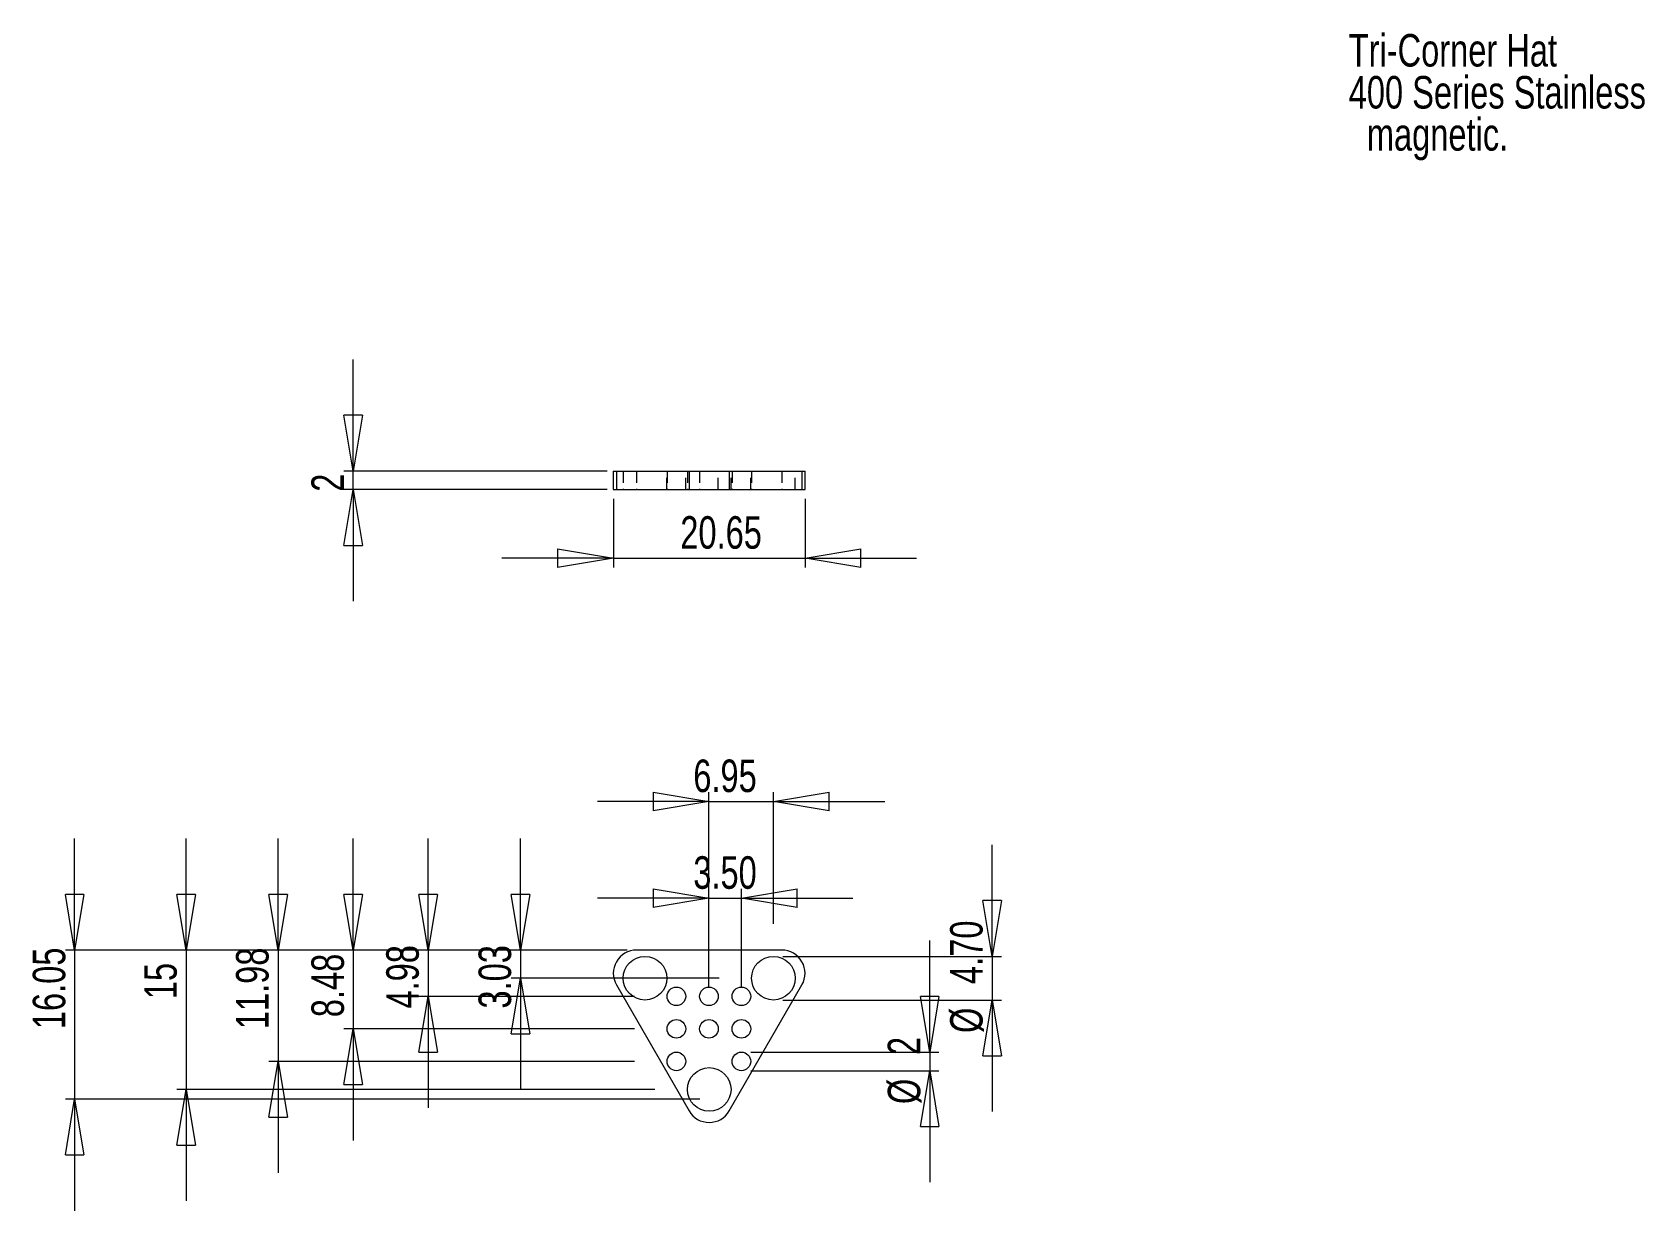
# Model space of a CAD drawing. Header units: millimetres. Extents: x 67 to 241, y 63 to 190.
import ezdxf

# ---------------------------------------------------------------- set-up
doc = ezdxf.new("R2010")
doc.units = ezdxf.units.MM
doc.linetypes.add('HIDDEN', pattern=[1.905, 1.27, -0.635])
doc.styles.add('SLDTEXTSTYLE0', font='TXT', dxfattribs={"width": 0.75})
doc.dimstyles.new('SLDDIMSTYLE0', dxfattribs={"dimtxt": 3.5, "dimasz": 6, "dimexe": 0, "dimexo": 0.0625, "dimgap": 0.875, "dimtad": 1, "dimtoh": 1, "dimrnd": 1e-09, "dimzin": 12, "dimdsep": 46, "dimtxsty": 'SLDTEXTSTYLE0', "dimblk1": 'CLOSED', "dimblk2": 'CLOSED', "dimsah": 1, "dimcen": 0.09, "dimadec": 0, "dimazin": 0, "dimtfac": 1, "dimtofl": 0, "dimtmove": 0, "dimatfit": 3, "dimldrblk": 'CLOSED', "dimfxl": 0, "dimtolj": 1, "dimtzin": 12, "dimarcsym": 0})
doc.dimstyles.new('SLDDIMSTYLE1', dxfattribs={"dimtxt": 3.5, "dimasz": 6, "dimexe": 0, "dimexo": 0.0625, "dimgap": 0.875, "dimtad": 1, "dimtoh": 1, "dimrnd": 1e-09, "dimzin": 4, "dimdsep": 46, "dimtxsty": 'SLDTEXTSTYLE0', "dimblk1": 'CLOSED', "dimblk2": 'CLOSED', "dimsah": 1, "dimcen": 0.09, "dimadec": 0, "dimazin": 0, "dimtfac": 1, "dimtofl": 0, "dimtmove": 0, "dimatfit": 3, "dimldrblk": 'CLOSED', "dimfxl": 0, "dimtolj": 1, "dimtzin": 12, "dimarcsym": 0})
doc.dimstyles.new('SLDDIMSTYLE2', dxfattribs={"dimtxt": 3.5, "dimasz": 6, "dimexe": 0, "dimexo": 0.0625, "dimgap": 0.875, "dimtad": 1, "dimtoh": 1, "dimrnd": 1e-09, "dimzin": 12, "dimdsep": 46, "dimtxsty": 'SLDTEXTSTYLE0', "dimblk1": 'CLOSED', "dimblk2": 'CLOSED', "dimsah": 1, "dimcen": 0.09, "dimadec": 0, "dimazin": 0, "dimtfac": 1, "dimtofl": 0, "dimtmove": 0, "dimatfit": 3, "dimldrblk": 'CLOSED', "dimfxl": 0, "dimtolj": 1, "dimtzin": 12, "dimarcsym": 0})
doc.dimstyles.new('SLDDIMSTYLE3', dxfattribs={"dimtxt": 3.5, "dimasz": 6, "dimexe": 0, "dimexo": 0.0625, "dimgap": 0.875, "dimtad": 1, "dimtoh": 1, "dimrnd": 1e-09, "dimzin": 4, "dimdsep": 46, "dimtxsty": 'SLDTEXTSTYLE0', "dimblk1": 'CLOSED', "dimblk2": 'CLOSED', "dimsah": 1, "dimcen": 0.09, "dimadec": 0, "dimazin": 0, "dimtfac": 1, "dimtofl": 0, "dimtmove": 0, "dimatfit": 3, "dimldrblk": 'CLOSED', "dimfxl": 0, "dimtolj": 1, "dimtzin": 12, "dimarcsym": 0})

# ---------------------------------------------------------------- blocks, each defined once
blk = doc.blocks.new('SW_NOTE_0')
at = {"color": 0, "linetype": 'Continuous', "lineweight": 0, "char_height": 3.5, "attachment_point": 1, "style": 'SLDTEXTSTYLE0'}
for s, insert in [('Tri-Corner Hat', (0, 4.51)), ('400 Series Stainless', (0, -0.01)), ('  magnetic.', (0, -4.54))]:
    blk.add_mtext(s, dxfattribs=dict(at, insert=insert))
blk = doc.blocks.new('_CLOSED')
at = {"color": 0, "linetype": 'ByBlock', "lineweight": -2}
for p, q in [((-1, 0.166667), (0, 0)), ((-1, 0.166667), (-1, -0.166667)), ((0, 0), (-1, -0.166667)), ((0, 0), (-1, 0))]:
    blk.add_line(p, q, dxfattribs=at)
blk = doc.blocks.new('*D3')
at = {"color": 7, "linetype": 'Continuous', "lineweight": 0}
for p, q in [((102.04, 142.64), (102.04, 154.64)), ((129.37, 142.64), (101.04, 142.64)), ((102.04, 140.64), (102.04, 142.64)), ((129.37, 140.64), (101.04, 140.64)), ((102.04, 140.64), (102.04, 128.64))]:
    blk.add_line(p, q, dxfattribs=at)
at = {"color": 7, "linetype": 'Continuous', "lineweight": 0, "xscale": 6, "yscale": 6}
for p, rotation in [((102.04, 142.64, -2.11), 270.0000000000004), ((102.04, 140.64, -2.11), 90.0000000000004)]:
    blk.add_blockref('_CLOSED', p, dxfattribs=dict(at, rotation=rotation))
at = {"color": 7, "linetype": 'Continuous', "lineweight": 0, "insert": (97.53, 140.41), "char_height": 3.5, "attachment_point": 1, "rotation": 90, "style": 'SLDTEXTSTYLE0'}
blk.add_mtext('2', dxfattribs=at)
blk = doc.blocks.new('*D4')
at = {"color": 7, "linetype": 'Continuous', "lineweight": 0}
for p, q in [((130.04, 139.64), (130.04, 132.27)), ((150.69, 139.64), (150.69, 132.27)), ((130.04, 133.27), (118.04, 133.27)), ((130.04, 133.27), (150.69, 133.27)), ((150.69, 133.27), (162.69, 133.27))]:
    blk.add_line(p, q, dxfattribs=at)
at = {"color": 7, "linetype": 'Continuous', "lineweight": 0, "xscale": 6, "yscale": 6}
blk.add_blockref('_CLOSED', (130.04, 133.27, -2.11), dxfattribs=at)
at = {"color": 7, "linetype": 'Continuous', "lineweight": 0, "xscale": 6, "yscale": 6, "rotation": 180.0000000000004}
blk.add_blockref('_CLOSED', (150.69, 133.27, -2.11), dxfattribs=at)
at = {"color": 7, "linetype": 'Continuous', "lineweight": 0, "insert": (137.25, 137.78), "char_height": 3.5, "attachment_point": 1, "style": 'SLDTEXTSTYLE0'}
blk.add_mtext('20.65', dxfattribs=at)
blk = doc.blocks.new('*D5')
at = {"color": 7, "linetype": 'Continuous', "lineweight": 0}
for p, q in [((120.04, 91.08), (120.04, 103.08)), ((131.54, 91.08), (119.04, 91.08)), ((120.04, 91.08), (120.04, 88.06)), ((141.43, 88.06), (119.04, 88.06)), ((120.04, 88.06), (120.04, 76.06))]:
    blk.add_line(p, q, dxfattribs=at)
at = {"color": 7, "linetype": 'Continuous', "lineweight": 0, "xscale": 6, "yscale": 6}
for p, rotation in [((120.04, 91.08, -0.9), 270.0000000000003), ((120.04, 88.06, -0.9), 90.00000000000031)]:
    blk.add_blockref('_CLOSED', p, dxfattribs=dict(at, rotation=rotation))
at = {"color": 7, "linetype": 'Continuous', "lineweight": 0, "insert": (115.53, 84.79), "char_height": 3.5, "attachment_point": 1, "rotation": 90, "style": 'SLDTEXTSTYLE0'}
blk.add_mtext('3.03', dxfattribs=at)
blk = doc.blocks.new('*D6')
at = {"color": 7, "linetype": 'Continuous', "lineweight": 0}
for p, q in [((110.1, 91.08), (110.1, 103.08)), ((131.54, 91.08), (109.1, 91.08)), ((110.1, 91.08), (110.1, 86.1)), ((132.33, 86.1), (109.1, 86.1)), ((110.1, 86.1), (110.1, 74.1))]:
    blk.add_line(p, q, dxfattribs=at)
at = {"color": 7, "linetype": 'Continuous', "lineweight": 0, "xscale": 6, "yscale": 6}
for p, rotation in [((110.1, 91.08, -0.9), 270.0000000000003), ((110.1, 86.1, -0.9), 90.00000000000031)]:
    blk.add_blockref('_CLOSED', p, dxfattribs=dict(at, rotation=rotation))
at = {"color": 7, "linetype": 'Continuous', "lineweight": 0, "insert": (105.59, 84.79), "char_height": 3.5, "attachment_point": 1, "rotation": 90, "style": 'SLDTEXTSTYLE0'}
blk.add_mtext('4.98', dxfattribs=at)
blk = doc.blocks.new('*D7')
at = {"color": 7, "linetype": 'Continuous', "lineweight": 0}
for p, q in [((102.04, 91.08), (102.04, 103.08)), ((131.54, 91.08), (101.04, 91.08)), ((102.04, 91.08), (102.04, 82.6)), ((132.33, 82.6), (101.04, 82.6)), ((102.04, 82.6), (102.04, 70.6))]:
    blk.add_line(p, q, dxfattribs=at)
at = {"color": 7, "linetype": 'Continuous', "lineweight": 0, "xscale": 6, "yscale": 6}
for p, rotation in [((102.04, 91.08, -0.9), 270.0000000000003), ((102.04, 82.6, -0.9), 90.00000000000031)]:
    blk.add_blockref('_CLOSED', p, dxfattribs=dict(at, rotation=rotation))
at = {"color": 7, "linetype": 'Continuous', "lineweight": 0, "insert": (97.53, 83.86), "char_height": 3.5, "attachment_point": 1, "rotation": 90, "style": 'SLDTEXTSTYLE0'}
blk.add_mtext('8.48', dxfattribs=at)
blk = doc.blocks.new('*D8')
at = {"color": 7, "linetype": 'Continuous', "lineweight": 0}
for p, q in [((93.94, 91.08), (93.94, 103.08)), ((131.54, 91.08), (92.94, 91.08)), ((93.94, 91.08), (93.94, 79.1)), ((132.33, 79.1), (92.94, 79.1)), ((93.94, 79.1), (93.94, 67.1))]:
    blk.add_line(p, q, dxfattribs=at)
at = {"color": 7, "linetype": 'Continuous', "lineweight": 0, "xscale": 6, "yscale": 6}
for p, rotation in [((93.94, 91.08, -0.9), 270.0000000000003), ((93.94, 79.1, -0.9), 90.00000000000031)]:
    blk.add_blockref('_CLOSED', p, dxfattribs=dict(at, rotation=rotation))
at = {"color": 7, "linetype": 'Continuous', "lineweight": 0, "insert": (89.42, 82.57), "char_height": 3.5, "attachment_point": 1, "rotation": 90, "style": 'SLDTEXTSTYLE0'}
blk.add_mtext('11.98', dxfattribs=at)
blk = doc.blocks.new('*D9')
at = {"color": 7, "linetype": 'Continuous', "lineweight": 0}
for p, q in [((84.04, 91.08), (84.04, 103.08)), ((131.54, 91.08), (83.04, 91.08)), ((84.04, 91.08), (84.04, 76.08)), ((134.51, 76.08), (83.04, 76.08)), ((84.04, 76.08), (84.04, 64.08))]:
    blk.add_line(p, q, dxfattribs=at)
at = {"color": 7, "linetype": 'Continuous', "lineweight": 0, "xscale": 6, "yscale": 6}
for p, rotation in [((84.04, 91.08, -0.9), 270.0000000000003), ((84.04, 76.08, -0.9), 90.00000000000031)]:
    blk.add_blockref('_CLOSED', p, dxfattribs=dict(at, rotation=rotation))
at = {"color": 7, "linetype": 'Continuous', "lineweight": 0, "insert": (79.53, 85.8), "char_height": 3.5, "attachment_point": 1, "rotation": 90, "style": 'SLDTEXTSTYLE0'}
blk.add_mtext('15', dxfattribs=at)
blk = doc.blocks.new('*D10')
at = {"color": 7, "linetype": 'Continuous', "lineweight": 0}
for p, q in [((72.04, 91.08), (72.04, 103.08)), ((131.54, 91.08), (71.04, 91.08)), ((72.04, 91.08), (72.04, 75.03)), ((139.36, 75.03), (71.04, 75.03)), ((72.04, 75.03), (72.04, 63.03))]:
    blk.add_line(p, q, dxfattribs=at)
at = {"color": 7, "linetype": 'Continuous', "lineweight": 0, "xscale": 6, "yscale": 6}
for p, rotation in [((72.04, 91.08, -0.9), 270.0000000000003), ((72.04, 75.03, -0.9), 90.00000000000031)]:
    blk.add_blockref('_CLOSED', p, dxfattribs=dict(at, rotation=rotation))
at = {"color": 7, "linetype": 'Continuous', "lineweight": 0, "insert": (67.53, 82.57), "char_height": 3.5, "attachment_point": 1, "rotation": 90, "style": 'SLDTEXTSTYLE0'}
blk.add_mtext('16.05', dxfattribs=at)
blk = doc.blocks.new('*D11')
at = {"color": 7, "linetype": 'Continuous', "lineweight": 0}
for p, q in [((170.82, 90.41), (170.82, 102.41)), ((148.28, 90.41), (171.82, 90.41)), ((170.82, 90.41), (170.82, 85.71)), ((148.28, 85.71), (171.82, 85.71)), ((170.82, 85.71), (170.82, 73.71))]:
    blk.add_line(p, q, dxfattribs=at)
at = {"color": 7, "linetype": 'Continuous', "lineweight": 0, "xscale": 6, "yscale": 6}
for p, rotation in [((170.82, 90.41, -0.9), 270.0000000000004), ((170.82, 85.71, -0.9), 90.0000000000004)]:
    blk.add_blockref('_CLOSED', p, dxfattribs=dict(at, rotation=rotation))
at = {"color": 7, "linetype": 'Continuous', "lineweight": 0, "char_height": 3.5, "attachment_point": 1, "rotation": 90, "style": 'SLDTEXTSTYLE0'}
for s, insert in [('4.70', (166.3, 87.43)), ('%%c', (166.3, 82.16))]:
    blk.add_mtext(s, dxfattribs=dict(at, insert=insert))
blk = doc.blocks.new('*D12')
at = {"color": 7, "linetype": 'Continuous', "lineweight": 0}
for p, q in [((164.1, 80.1), (164.1, 92.1)), ((144.83, 80.1), (165.1, 80.1)), ((164.1, 80.1), (164.1, 78.1)), ((144.83, 78.1), (165.1, 78.1)), ((164.1, 78.1), (164.1, 66.1))]:
    blk.add_line(p, q, dxfattribs=at)
at = {"color": 7, "linetype": 'Continuous', "lineweight": 0, "xscale": 6, "yscale": 6}
for p, rotation in [((164.1, 80.1, -0.9), 270.0000000000004), ((164.1, 78.1, -0.9), 90.0000000000004)]:
    blk.add_blockref('_CLOSED', p, dxfattribs=dict(at, rotation=rotation))
at = {"color": 7, "linetype": 'Continuous', "lineweight": 0, "char_height": 3.5, "attachment_point": 1, "rotation": 90, "style": 'SLDTEXTSTYLE0'}
for s, insert in [('2', (159.59, 79.79)), ('%%c', (159.59, 74.51))]:
    blk.add_mtext(s, dxfattribs=dict(at, insert=insert))
blk = doc.blocks.new('*D13')
at = {"color": 7, "linetype": 'Continuous', "lineweight": 0}
for p, q in [((140.33, 87.1), (140.33, 97.67)), ((143.83, 87.1), (143.83, 97.67)), ((140.33, 96.67), (128.33, 96.67)), ((140.33, 96.67), (143.83, 96.67)), ((143.83, 96.67), (155.83, 96.67))]:
    blk.add_line(p, q, dxfattribs=at)
at = {"color": 7, "linetype": 'Continuous', "lineweight": 0, "xscale": 6, "yscale": 6}
blk.add_blockref('_CLOSED', (140.33, 96.67, -0.9), dxfattribs=at)
at = {"color": 7, "linetype": 'Continuous', "lineweight": 0, "xscale": 6, "yscale": 6, "rotation": 180.0000000000004}
blk.add_blockref('_CLOSED', (143.83, 96.67, -0.9), dxfattribs=at)
at = {"color": 7, "linetype": 'Continuous', "lineweight": 0, "insert": (138.65, 101.18), "char_height": 3.5, "attachment_point": 1, "style": 'SLDTEXTSTYLE0'}
blk.add_mtext('3.50', dxfattribs=at)
blk = doc.blocks.new('*D14')
at = {"color": 7, "linetype": 'Continuous', "lineweight": 0}
for p, q in [((140.33, 87.1), (140.33, 108.08)), ((147.28, 93.91), (147.28, 108.08)), ((140.33, 107.08), (128.33, 107.08)), ((140.33, 107.08), (147.28, 107.08)), ((147.28, 107.08), (159.28, 107.08))]:
    blk.add_line(p, q, dxfattribs=at)
at = {"color": 7, "linetype": 'Continuous', "lineweight": 0, "xscale": 6, "yscale": 6}
blk.add_blockref('_CLOSED', (140.33, 107.08, -0.9), dxfattribs=at)
at = {"color": 7, "linetype": 'Continuous', "lineweight": 0, "xscale": 6, "yscale": 6, "rotation": 180.0000000000004}
blk.add_blockref('_CLOSED', (147.28, 107.08, -0.9), dxfattribs=at)
at = {"color": 7, "linetype": 'Continuous', "lineweight": 0, "insert": (138.65, 111.59), "char_height": 3.5, "attachment_point": 1, "style": 'SLDTEXTSTYLE0'}
blk.add_mtext('6.95', dxfattribs=at)

msp = doc.modelspace()

# ---------------------------------------------------------------- linework, layer by layer
at = {"color": 7, "linetype": 'Continuous', "lineweight": 15}
for p, q in [((130.039, 142.635), (130.373, 142.635)), ((130.373, 142.635), (130.373, 140.635)), ((130.373, 142.635), (138.197, 142.635)), ((138.197, 142.635), (138.197, 140.635)), ((138.197, 142.635), (142.527, 142.635)), ((142.527, 142.635), (142.527, 140.635)), ((142.527, 142.635), (150.351, 142.635)), ((150.351, 142.635), (150.351, 140.635)), ((150.351, 142.635), (150.686, 142.635)), ((130.039, 140.635), (130.373, 140.635)), ((130.373, 140.635), (138.197, 140.635)), ((138.197, 140.635), (142.527, 140.635)), ((142.527, 140.635), (150.351, 140.635)), ((150.351, 140.635), (150.686, 140.635)), ((148.186, 91.082), (132.539, 91.082)), ((130.373, 87.332), (138.197, 73.781)), ((142.527, 73.781), (150.351, 87.332))]:
    msp.add_line(p, q, dxfattribs=at)
at = {"color": 7, "linetype": 'HIDDEN', "lineweight": 0}
for p, q in [((132.539, 142.635), (132.539, 140.635)), ((148.186, 142.635), (148.186, 140.635))]:
    msp.add_line(p, q, dxfattribs=at)
at = {"color": 7, "linetype": 'Continuous', "lineweight": 15}
for centre, radius in [((133.449, 88.056), 2.35), ((147.276, 88.056), 2.35), ((136.83, 86.104), 1), ((140.33, 86.104), 1), ((143.83, 86.104), 1), ((136.83, 82.604), 1), ((140.33, 82.604), 1), ((143.83, 82.604), 1), ((136.83, 79.104), 1), ((143.83, 79.104), 1), ((140.362, 76.082), 2.35)]:
    msp.add_circle(centre, radius, dxfattribs=at)
for centre, start, end in [((132.539, 88.582), 90, 210), ((148.186, 88.582), 330, 90), ((140.362, 75.031), 210, 330)]:
    msp.add_arc(centre, 2.5, start, end, dxfattribs=at)
for points in [[(130.039, 142.635), (130.039, 140.635)], [(150.686, 140.635), (150.686, 142.635)]]:
    msp.add_open_spline(points, degree=1, dxfattribs=at)
at = {"color": 7, "linetype": 'HIDDEN', "lineweight": 0}
for points in [[(131.099, 142.635), (131.099, 140.635)], [(135.799, 140.635), (135.799, 142.635)], [(135.83, 142.635), (135.83, 140.635)], [(137.83, 140.635), (137.83, 142.635)], [(138.012, 142.635), (138.012, 140.635)], [(139.33, 142.635), (139.33, 140.635)], [(141.33, 140.635), (141.33, 142.635)], [(142.712, 140.635), (142.712, 142.635)], [(142.83, 142.635), (142.83, 140.635)], [(144.83, 140.635), (144.83, 142.635)], [(144.926, 142.635), (144.926, 140.635)], [(149.626, 140.635), (149.626, 142.635)]]:
    msp.add_open_spline(points, degree=1, dxfattribs=at)

# ---------------------------------------------------------------- block references
at = {"color": 7, "linetype": 'Continuous', "lineweight": 0}
msp.add_blockref('SW_NOTE_0', (209.219, 185.162), dxfattribs=at)

# ---------------------------------------------------------------- dimensions: what is measured, and where the dimension line sits
for base, p1, p2, picture, middle in [((102.039, 142.635), (130.373, 140.635), (130.373, 142.635), '*D3', (102.039, 141.698)), ((72.039, 75.031), (132.539, 91.082), (140.362, 75.031), '*D10', (72.039, 88.387)), ((84.039, 76.082), (132.539, 91.082), (135.512, 76.082), '*D9', (84.039, 88.387)), ((93.936, 79.104), (132.539, 91.082), (133.33, 79.104), '*D8', (93.936, 88.387)), ((102.039, 82.604), (132.539, 91.082), (133.33, 82.604), '*D7', (102.039, 88.387)), ((110.099, 86.104), (132.539, 91.082), (133.33, 86.104), '*D6', (110.099, 89.319)), ((120.039, 88.056), (132.539, 91.082), (142.426, 88.056), '*D5', (120.039, 89.319))]:
    dim = msp.add_linear_dim(base=base, p1=p1, p2=p2, angle=90, dimstyle='SLDDIMSTYLE0', dxfattribs=at)
    dim.commit()
    dim.dimension.update_dxf_attribs({"geometry": picture, "text_midpoint": middle, "dimtype": 160})
for base, p1, p2, dimstyle, picture, middle in [((150.686, 133.272), (130.039, 140.635), (150.686, 140.635), 'SLDDIMSTYLE0', '*D4', (143.069, 133.272)), ((147.276, 107.082), (140.33, 86.104), (147.276, 92.906), 'SLDDIMSTYLE0', '*D14', (143.178, 107.082)), ((143.83, 96.666), (140.33, 86.104), (143.83, 86.104), 'SLDDIMSTYLE3', '*D13', (143.178, 96.666))]:
    dim = msp.add_linear_dim(base=base, p1=p1, p2=p2, dimstyle=dimstyle, dxfattribs=at)
    dim.commit()
    dim.dimension.update_dxf_attribs({"geometry": picture, "text_midpoint": middle, "dimtype": 160})
for base, p1, p2, dimstyle, picture, middle in [((170.816, 85.706), (147.276, 90.406), (147.276, 85.706), 'SLDDIMSTYLE1', '*D11', (170.816, 89.319)), ((164.102, 78.104), (143.83, 80.104), (143.83, 78.104), 'SLDDIMSTYLE2', '*D12', (164.102, 78.445))]:
    dim = msp.add_linear_dim(base=base, p1=p1, p2=p2, angle=90, text='%%c<>', dimstyle=dimstyle, dxfattribs=at)
    dim.commit()
    dim.dimension.update_dxf_attribs({"geometry": picture, "text_midpoint": middle, "dimtype": 160})

doc.saveas('drawing.dxf')
